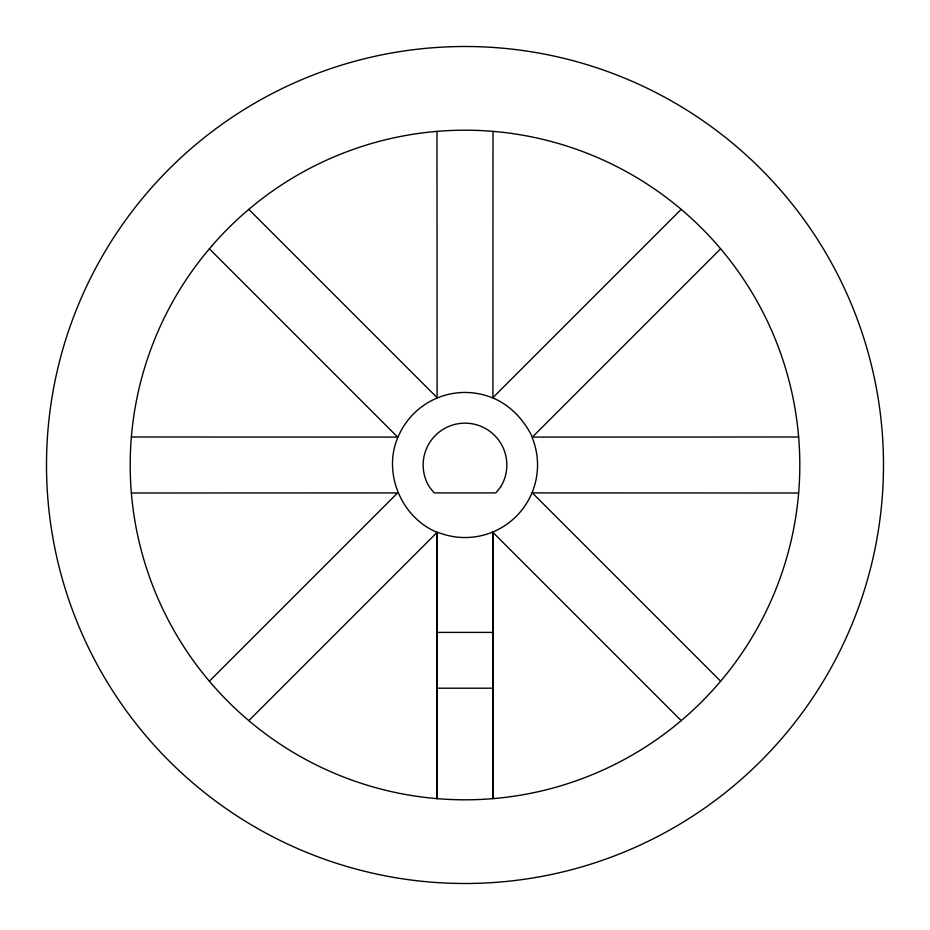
<?xml version="1.0" encoding="UTF-8"?>
<svg xmlns="http://www.w3.org/2000/svg" width="930" height="930" viewBox="0 0 930 930"><rect width="100%" height="100%" fill="white"/><g stroke="black" fill="none" stroke-linecap="round" stroke-linejoin="round"><path stroke-width="1.4" d="M437.1 532.355L436.984 798.626L437.1 532.355C400.063 516.964 381.416 470.01 399.447 433.938A72.54 72.54 0 0 1 489.041 396.564C508.396 403.004 523.578 418.988 532.355 437.1L532.379 438.123A72.54 72.54 0 0 1 532.379 491.877L530.553 496.062A72.54 72.54 0 0 1 440.96 533.436L437.1 532.355L248.822 720.634M493.016 131.374L492.9 397.645L681.179 209.366M209.366 681.179L397.645 492.9L131.374 493.016M720.634 248.822L532.355 437.1L798.626 436.984M131.374 436.984L397.645 437.1L209.366 248.822M798.626 493.016L532.355 492.9L720.634 681.179M437.1 632.4L492.9 632.4M437.1 688.2L492.9 688.2L493.016 798.626L492.9 532.355L681.179 720.634M248.822 209.366L437.1 397.645L436.984 131.374M492.9 532.355L492.9 688.2M500.677 486.878L495.888 492.9L434.112 492.9L429.323 486.878A41.85 41.85 0 0 1 437.821 433.182A41.85 41.85 0 0 1 492.179 433.182A41.85 41.85 0 0 1 500.677 486.878M211.563 246.229L207.03 251.588A334.8 334.8 0 0 0 207.03 678.412L211.563 683.771A334.8 334.8 0 0 0 246.229 718.437L251.588 722.97A334.8 334.8 0 0 0 678.412 722.97L683.771 718.437A334.8 334.8 0 0 0 718.437 683.771L722.97 678.412A334.8 334.8 0 0 0 722.97 251.588L718.437 246.229A334.8 334.8 0 0 0 683.771 211.563L678.412 207.03A334.8 334.8 0 0 0 251.588 207.03L246.229 211.563A334.8 334.8 0 0 0 211.563 246.229M255.75 827.433A418.5 418.5 0 0 0 883.5 465A418.5 418.5 0 0 0 255.75 102.567A418.5 418.5 0 0 0 255.75 827.433"/></g></svg>
